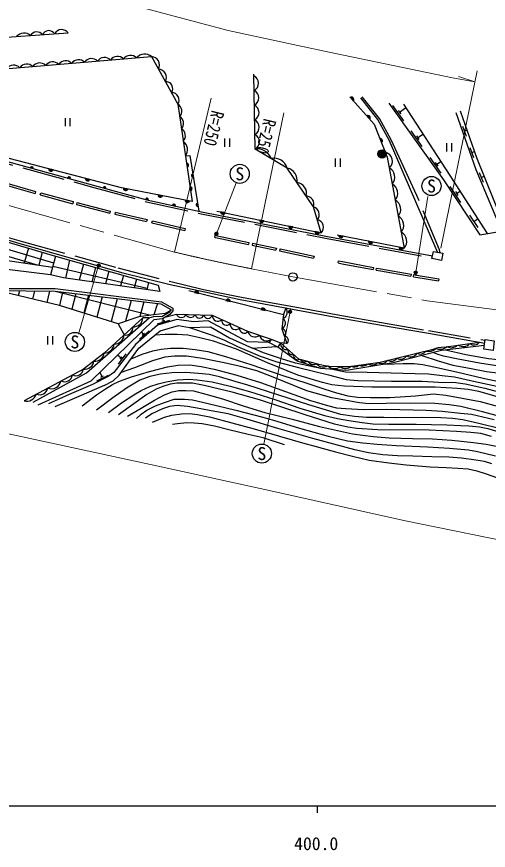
# Model space of a CAD drawing. Units: millimetres at full size, sheet at 1:1000; details may follow other scales. Extents: x 40000 to 680000, y 20000 to 380000.
# Drawn here: x 425509 to 492172, y 198715 to 316435 of the extents above; entities that cross this region are included whole.
import ezdxf
from ezdxf.enums import TextEntityAlignment as Align

# ---------------------------------------------------------------- set-up
doc = ezdxf.new("R2010")
doc.units = ezdxf.units.MM
doc.header["$LTSCALE"] = 1000
doc.linetypes.add('CHAIN', pattern=[18.5, 12, -1.5, 3.5, -1.5])
doc.linetypes.add('DASHED', pattern=[7.5, 6, -1.5])
for name, color, linetype, lineweight in [('M-BGD', 7, 'Continuous', 25), ('M-BMK', 2, 'CHAIN', 13), ('M-BMK-SRVR', 3, 'Continuous', 25), ('M-STR-HTXT', 7, 'Continuous', 13), ('M-STR-STRC', 7, 'Continuous', 25), ('M-TTL-BAND', 7, 'Continuous', 25)]:
    doc.layers.add(name, color=color, linetype=linetype, lineweight=lineweight)
doc.styles.add('ＭＳ ゴシック', font='')
doc.styles.get('ＭＳ ゴシック').set_extended_font_data('MS Gothic')

msp = doc.modelspace()

# ---------------------------------------------------------------- hatches: boundary and pattern name
at = {"layer": 'M-BGD'}
for points in [[(473090, 304568), (472673, 305034, -0.84072)], [(475414, 301971), (474996, 302437, -0.84072)], [(477057, 298648), (476830, 299232, -0.84072)], [(477438, 297579, -1), (476857, 296529, -0.41421), (476622, 297344, -0.41421)], [(449593, 295135), (449502, 295754, -0.84072)], [(427443, 295081, -0.4608), (427699, 295255, -0.4608), (427831, 294975)], [(430048, 294946), (430654, 294787, -0.84072)], [(432696, 293638, -0.4608), (432952, 293812, -0.4608), (433083, 293532)], [(435239, 293586), (435844, 293427, -0.84072)], [(450467, 293827, -0.4608), (450203, 293988, -0.4608), (450403, 294223)], [(438114, 292152, 0.4608), (437983, 292431, 0.4608), (437727, 292258)], [(440609, 292200), (441223, 292081, -0.84072)], [(450076, 291842), (449985, 292461, -0.84072)], [(443720, 290607, -0.4608), (443966, 290794, -0.4608), (444112, 290522)], [(445497, 291259), (446112, 291140, -0.84072)], [(447537, 289780, -0.4608), (447783, 289968, -0.4608), (447930, 289695)], [(449325, 290522), (449939, 290403, -0.84072)], [(451141, 289674, -0.4608), (450877, 289834, -0.4608), (451077, 290070)], [(454362, 288855), (454974, 288728, -0.84072)], [(459844, 287719), (460457, 287592, -0.84072)], [(463942, 286870), (464554, 286743, -0.84072)], [(467687, 286094), (468300, 285967, -0.84072)], [(471036, 285555), (471650, 285434, -0.84072)], [(475226, 284732), (475840, 284611, -0.84072)], [(479569, 283879), (480183, 283758, -0.84072)], [(451237, 277352), (450631, 277507, -0.84072)], [(455693, 276213), (455086, 276368, -0.84072)], [(460631, 274950), (460025, 275105, -0.84072)]]:
    msp.add_hatch(color=256, dxfattribs=at).paths.add_polyline_path(points)
at = {"layer": 'M-STR-HTXT'}
for points in [[(453960, 285907, -1), (453521, 285668, -0.41421), (453621, 286007, -0.41421)], [(437313, 281400, -1), (436874, 281160, -0.41421), (436974, 281500, -0.41421)], [(482130, 280413, -1), (481691, 280174, -0.41421), (481791, 280513, -0.41421)], [(464361, 274890, -1), (463922, 274651, -0.41421), (464022, 274990, -0.41421)]]:
    msp.add_hatch(color=256, dxfattribs=at).paths.add_polyline_path(points)

# ---------------------------------------------------------------- linework, layer by layer
at = {"layer": 'M-BGD'}
for p, q in [((472673, 305034), (473090, 304568)), ((478623, 303908), (480191, 301710)), ((479419, 303205), (479785, 302692)), ((479602, 302948), (480484, 303578)), ((432342, 302125), (432342, 300951)), ((433042, 302125), (433042, 300951)), ((474996, 302437), (475414, 301971)), ((481203, 300292), (482772, 298094)), ((488519, 300960), (489017, 299545)), ((488768, 300252), (489163, 300391)), ((454871, 299212), (454871, 298038)), ((455571, 299212), (455571, 298038)), ((476830, 299232), (477057, 298648)), ((482000, 299589), (482366, 299076)), ((482183, 299332), (482917, 299856)), ((486263, 298556), (486263, 297382)), ((486963, 298556), (486963, 297382)), ((489574, 297965), (490072, 296550)), ((489823, 297257), (490218, 297397)), ((449502, 295754), (449593, 295135)), ((470508, 296412), (470508, 295238)), ((471208, 296412), (471208, 295238)), ((483883, 296537), (485451, 294339)), ((484679, 295834), (485045, 295321)), ((484862, 295577), (485443, 295992)), ((427443, 295081), (427831, 294975)), ((430654, 294787), (430048, 294946)), ((490884, 294433), (491463, 293049)), ((432696, 293638), (433083, 293532)), ((435844, 293427), (435239, 293586)), ((450467, 293827), (450403, 294223)), ((491173, 293741), (491584, 293913)), ((437727, 292258), (438114, 292152)), ((441223, 292081), (440609, 292200)), ((449985, 292461), (450076, 291842)), ((486744, 292455), (488240, 290207)), ((428185, 291762), (428104, 291473)), ((428850, 291271), (428928, 291560)), ((428850, 291271), (433435, 290028)), ((428928, 291560), (433512, 290318)), ((446112, 291140), (445497, 291259)), ((487517, 291726), (487866, 291202)), ((487692, 291464), (488174, 291785)), ((433512, 290318), (433435, 290028)), ((434035, 290198), (433957, 289894)), ((433957, 289894), (438672, 288685)), ((434035, 290198), (438743, 288977)), ((443720, 290607), (444112, 290522)), ((447537, 289780), (447930, 289695)), ((449939, 290403), (449325, 290522)), ((451141, 289674), (451077, 290070)), ((438743, 288977), (438672, 288685)), ((439426, 288819), (439370, 288524)), ((439370, 288524), (443867, 287490)), ((439426, 288819), (443934, 287782)), ((454974, 288728), (454362, 288855)), ((407871, 287432), (428425, 281381)), ((408137, 288347), (430730, 281686)), ((443934, 287782), (443867, 287490)), ((444621, 287313), (444690, 287605)), ((444621, 287313), (449277, 286222)), ((444690, 287605), (449345, 286514)), ((460457, 287592), (459844, 287719)), ((489520, 288391), (490684, 286642)), ((490102, 287516), (490602, 287849)), ((449345, 286514), (449277, 286222)), ((464554, 286743), (463942, 286870)), ((468300, 285967), (467687, 286094)), ((453496, 285262), (453563, 285554)), ((471650, 285434), (471036, 285555)), ((427168, 283734), (426575, 281656)), ((458329, 284562), (458268, 284268)), ((458853, 284453), (458801, 284157)), ((458801, 284157), (462157, 283460)), ((458853, 284453), (462219, 283753)), ((462219, 283753), (462158, 283460)), ((475840, 284611), (475226, 284732)), ((480183, 283758), (479569, 283879)), ((429136, 283151), (428657, 281347)), ((430978, 282606), (430272, 279987)), ((462735, 283642), (462672, 283349)), ((462672, 283349), (467484, 282315)), ((462735, 283642), (467547, 282608)), ((467547, 282608), (467484, 282315)), ((432979, 282042), (432394, 279527)), ((434976, 281480), (434356, 279246)), ((470928, 281662), (470984, 281957)), ((430605, 281222), (443946, 278119)), ((436664, 281005), (436117, 278994)), ((438518, 280483), (438065, 278715)), ((475933, 281030), (475878, 280735)), ((476331, 280650), (476386, 280945)), ((440602, 279896), (440184, 278412)), ((442426, 279383), (442109, 278137)), ((481259, 280077), (481207, 279782)), ((481577, 279716), (481629, 280012)), ((485192, 279417), (485143, 279121)), ((444122, 278905), (443892, 277882)), ((425907, 277726), (425743, 277035)), ((428037, 277698), (427767, 276556)), ((430167, 277671), (429790, 276077)), ((430967, 277661), (444467, 274262)), ((431977, 277540), (431558, 275659)), ((433858, 277314), (433301, 275114)), ((435664, 277097), (435013, 274578)), ((437615, 276863), (436835, 274009)), ((463237, 274316), (449820, 277714)), ((450631, 277507), (451237, 277352)), ((439705, 276612), (438866, 273374)), ((441677, 276375), (440889, 273416)), ((443484, 276158), (442895, 274087)), ((445413, 275926), (444905, 274310)), ((455086, 276368), (455693, 276213)), ((446488, 274527), (447281, 274990)), ((460025, 275105), (460631, 274950)), ((445423, 273073), (447155, 273564)), ((446038, 273435), (446442, 273549)), ((446240, 273492), (446158, 273782)), ((439870, 273060), (440689, 271485)), ((442862, 270894), (444220, 272075)), ((429854, 271322), (429854, 270148)), ((430554, 271322), (430554, 270148)), ((443423, 271620), (443157, 271926)), ((443264, 271482), (443581, 271758)), ((461503, 270882), (461159, 270444)), ((462779, 270356), (462410, 269768)), ((440282, 268223), (439753, 268628)), ((439902, 267381), (440995, 268810)), ((440154, 268056), (440409, 268390)), ((437582, 265606), (437287, 266238)), ((436856, 265034), (438487, 265797)), ((437392, 265517), (437773, 265695)), ((443093, 260317), (442433, 259691))]:
    msp.add_line(p, q, dxfattribs=at)
for points in [[(412216, 312464), (414184, 312785), (420072, 313233), (424778, 313575), (432777, 314131)], [(397424, 304276), (398541, 306930), (444589, 310795), (448282, 304067), (450297, 290334), (440308, 292258), (418285, 298028), (410969, 300644), (398162, 304442), (398877, 306144), (409539, 307062), (409635, 307861)], [(453808, 288969), (468546, 285916), (467470, 289584), (463761, 295057), (459204, 297733), (459031, 308323)], [(472580, 305137), (476034, 301278), (477853, 296602)], [(485003, 283172), (484912, 283429), (478185, 298899), (476538, 301892), (474128, 304966)], [(482052, 291179), (478437, 299022), (476772, 302047), (474349, 305139)], [(397674, 303782), (404072, 301928), (419216, 297341), (436494, 292595), (443916, 290565), (451874, 288841), (469426, 285380), (484277, 282672)], [(478098, 304230), (485845, 293374), (490991, 285638), (494047, 286170)], [(480158, 304077), (486726, 294030), (492021, 285817)], [(487574, 302921), (490415, 294856), (494820, 284322), (495932, 283746)], [(495648, 283893), (490528, 296517), (488219, 303070)], [(449354, 296762), (449982, 296816), (451255, 288975)], [(477853, 296602), (480261, 283743), (470804, 285600)], [(408974, 289119), (430978, 282606), (445491, 278520), (445750, 277616), (432143, 279563), (430272, 279987), (416448, 281658), (406180, 280756), (404489, 280680), (403389, 281011), (401695, 281326), (399043, 281582), (396767, 282500), (386437, 281145), (386673, 282019), (376681, 284630), (362211, 293403)], [(423332, 293158), (425562, 292520), (428185, 291762)], [(423264, 292865), (425480, 292231), (428104, 291473)], [(409042, 289373), (426277, 284330), (440497, 280259), (447228, 278618), (452126, 277581), (454294, 277089), (457085, 276498), (460435, 275907), (465770, 274892), (470640, 274002), (477092, 272872), (483416, 271769), (491655, 270337)], [(407259, 285326), (413445, 283603), (430562, 281064)], [(453496, 285262), (453593, 285240), (458268, 284268)], [(453563, 285554), (453657, 285533), (458329, 284562)], [(470928, 281662), (471492, 281555), (475878, 280735)], [(470984, 281957), (471548, 281850), (475933, 281030)], [(476331, 280650), (476940, 280536), (481207, 279782)], [(476386, 280945), (476994, 280831), (481259, 280077)], [(481577, 279716), (481945, 279651), (485143, 279121)], [(481629, 280012), (481996, 279947), (485192, 279417)], [(439870, 273060), (431558, 275659), (422288, 277853)], [(422375, 278073), (430960, 278063), (445977, 276161), (447581, 275277), (447581, 274885), (447161, 274360), (446128, 273764), (444907, 273622)], [(422644, 277767), (430967, 277661), (445883, 275870), (447281, 275100), (447281, 274990), (446962, 274592), (446032, 274055), (444893, 274089)], [(446488, 274527), (444905, 274310), (442768, 274073), (439870, 273060)], [(446645, 274062), (448085, 274410), (453147, 274278), (458128, 272034), (461502, 270882), (462779, 270356), (465332, 268125), (468026, 267393), (468806, 267220), (469689, 267099), (471439, 267029), (472391, 267047), (473223, 267151), (474851, 267358), (476895, 267653), (484366, 269471), (485094, 269696), (485561, 269782), (486220, 269834), (487917, 270059), (490921, 270465)], [(463569, 275311), (463244, 274375), (463001, 272335), (463715, 270281), (462779, 270356)], [(444243, 273904), (443328, 273901), (437900, 268931), (434934, 266679), (426555, 262201)], [(427861, 262004), (435384, 266130), (444243, 273904), (444893, 274089)], [(444907, 273622), (435993, 264984), (428523, 261597)], [(491611, 270001), (485552, 269312), (478740, 267544), (472121, 266458), (468509, 266768), (465140, 267782), (462398, 269776), (461159, 270444), (458129, 270520), (452585, 273468), (450517, 273328), (448160, 273662), (445430, 272888), (442291, 270160), (439259, 266194), (438463, 265620)], [(437885, 264360), (439133, 265017), (440009, 265833), (441352, 267682), (442788, 269633), (445781, 272060), (448396, 272812), (449931, 272550), (452882, 272643), (455613, 271065), (458849, 269631), (462213, 269876)], [(449931, 272550), (452980, 271511), (454771, 270825), (456727, 269880), (459914, 268474), (462287, 267705), (465364, 266915), (469562, 265838), (472090, 265223), (473738, 265070), (478464, 264982), (482827, 264978), (485113, 264824), (487575, 264758), (488893, 264604), (491685, 263967), (495553, 262957)], [(493300, 262814), (491997, 263194), (490810, 263523), (489337, 263787), (487777, 263941), (484656, 264095), (475711, 264138), (471854, 264249), (470073, 264469), (468711, 264798), (465260, 265809), (460974, 267544), (456557, 269477), (453320, 270610), (451375, 271106), (449722, 271442), (448215, 271565), (446494, 271543), (445035, 271455)], [(441680, 268128), (443270, 268783), (444752, 269253), (445945, 269493), (447268, 269623), (449040, 269614), (450719, 269438), (452544, 269159), (455027, 268456), (458588, 267336), (463247, 265710), (466229, 264758), (469086, 263857), (470713, 263330), (472317, 262913), (473680, 262693), (475526, 262649), (478229, 262671), (481900, 262913), (484405, 263155), (486142, 263001), (488493, 262583), (491002, 262077), (494663, 261115)], [(468509, 266768), (464914, 267487), (462948, 268112), (460414, 268960), (458849, 269631)], [(499281, 258532), (491347, 260641), (488299, 261395), (486629, 261636), (484607, 261790), (481178, 261856), (477749, 261813), (475332, 261768), (473947, 261900), (470061, 262615), (466504, 263592), (461508, 265638), (459456, 266429), (457168, 267040), (454839, 267574), (451779, 268178), (449512, 268490), (447818, 268495), (446441, 268346), (444713, 267832), (442184, 266860), (440270, 266192)], [(482791, 268595), (485061, 267820), (487161, 267239), (489527, 266786), (491894, 266342), (493836, 266076), (503003, 264782), (515651, 262682), (518284, 262250), (522045, 261536), (524537, 261047), (526319, 260616), (527855, 260219), (529014, 259855), (530685, 259308), (535301, 257933), (536758, 257581), (537920, 257414), (539297, 257380), (540980, 257615)], [(530773, 261453), (528128, 261685), (524634, 262232), (521195, 262882), (516163, 263652), (506873, 265183), (501647, 266059), (496919, 266754), (494271, 267000), (490936, 267496), (487897, 268075), (485815, 268506), (484933, 268766), (484386, 269009)], [(486104, 269375), (489006, 268738), (492181, 268178), (495382, 267858), (497863, 267752), (500744, 267432), (504318, 266978), (508085, 266374), (511165, 265792), (516170, 264903), (519285, 264407), (523768, 263876), (526739, 263533)], [(434764, 261495), (436802, 263018), (438079, 263879), (439060, 264497), (440049, 264950), (441741, 265563), (444293, 266343), (446848, 266991), (448277, 267222), (449989, 267277), (451571, 267052), (453421, 266668), (456630, 265834), (459992, 264757), (467058, 262248), (469453, 261523), (470706, 261216), (472047, 261106), (474530, 260974), (477805, 260996), (483377, 260886), (485662, 260732), (488256, 260468), (489815, 260287), (492983, 259547)], [(477661, 267367), (480154, 267454), (481691, 267454), (482937, 267318), (484474, 266987), (487686, 266287), (491432, 265410), (495442, 264535), (498887, 263738), (501709, 263193), (505426, 262493), (509249, 261964), (513784, 261283), (518484, 260567), (523264, 259706), (527089, 258969), (531268, 258073), (535510, 257107), (538563, 256590), (541297, 256229), (545465, 255510), (550101, 254683), (554473, 253795), (557855, 253105)], [(493871, 258219), (490845, 259002), (488578, 259514), (487097, 259671), (485471, 259781), (482811, 259825), (479075, 259803), (477386, 259814), (474962, 259814), (473238, 259969), (471318, 260273), (466806, 261636), (458170, 264382), (456392, 264931), (454192, 265590), (452697, 265920), (451211, 266048), (449428, 266168), (447450, 266127), (445852, 265965), (444351, 265646), (442899, 265110), (441036, 263994), (439113, 262593), (436779, 260883)], [(558753, 251671), (555290, 252258), (550982, 252938), (545027, 254002), (539019, 255365), (534338, 256483), (530891, 257241), (526824, 258093), (522980, 258763), (520033, 259165), (515476, 259736), (511200, 260306), (508747, 260802), (505699, 261440), (499082, 262991), (490092, 264924), (487367, 265508), (485654, 265741), (483708, 265935), (481820, 266013), (475056, 266189), (471961, 266247), (469907, 266648)], [(438463, 265620), (436233, 264513), (432922, 263069), (430032, 261775)], [(438473, 260562), (440303, 261903), (442062, 263018), (443123, 263638), (444321, 264230), (445523, 264610), (446636, 264861), (448258, 265173), (449840, 265261), (451005, 265173), (453159, 264865), (455687, 264250), (458434, 263503), (462016, 262383), (465511, 261175), (468995, 260094), (470863, 259677), (472467, 259392), (474335, 259106), (475852, 258930), (478116, 258908), (481962, 258886), (486326, 258819), (488238, 258687), (489416, 258648), (490923, 258502), (492096, 258281), (493800, 257774)], [(437885, 264360), (434285, 262811), (430915, 261323)], [(492614, 257169), (491114, 257563), (489689, 257717), (487689, 257849), (483799, 258025), (476546, 258112), (473567, 258266), (472311, 258491), (470423, 258888), (466299, 260193), (459830, 262330), (455973, 263418), (454193, 263813), (452017, 264340), (450345, 264662), (449267, 264693), (448149, 264675), (447220, 264556), (446155, 264222), (445216, 263854), (443909, 263060), (439884, 260190)], [(441189, 260041), (443095, 261175), (444997, 262291), (446391, 263040), (447477, 263438), (448412, 263637), (449423, 263637), (450500, 263593), (452258, 263132), (454588, 262473), (457643, 261441), (460588, 260540), (464434, 259596), (468303, 258563), (472955, 257546), (475878, 257152), (478142, 256954), (481460, 256888), (484272, 256800), (487030, 256619), (490061, 256310), (491848, 256062), (493982, 255626)], [(443093, 260317), (443911, 260851), (445136, 261466), (446397, 261955), (447784, 262420), (449232, 262441), (450355, 262350), (452579, 261795), (456468, 260873), (460321, 259863), (462270, 259302), (465501, 258339), (469535, 257190), (472249, 256543), (474411, 256264), (476472, 256075), (479213, 255881), (483592, 255682), (486665, 255514), (489347, 255283), (490659, 255030), (493199, 254411)], [(492680, 253302), (491639, 253606), (490418, 253820), (488387, 254094), (486586, 254247), (484166, 254270), (481485, 254387), (479328, 254411), (477255, 254562), (475240, 254850), (473290, 255260), (467378, 256891), (462433, 258303), (458034, 259607), (455387, 260331), (452978, 260784), (451551, 261051), (449663, 261392), (448203, 261518), (447090, 261404), (446126, 261038), (444637, 260356), (443704, 259760)], [(444701, 259156), (446408, 259900), (447434, 260167), (448794, 260367), (449953, 260390), (451067, 260256), (452750, 259951), (459062, 258219), (466254, 256158), (467306, 255897)], [(463344, 255963), (460346, 256968), (458211, 257445), (455514, 258114), (453463, 258626), (451725, 258938), (450588, 259049), (449562, 259072), (448225, 258960), (447556, 258827)], [(467306, 255897), (470574, 254988), (472973, 254376), (475313, 253816), (478098, 253410), (480574, 253142), (483951, 252850), (486210, 252769), (487875, 252669), (489325, 252582), (490557, 252290), (491877, 251873), (493339, 251369), (494254, 250959)]]:
    msp.add_lwpolyline(points, dxfattribs=at)
at = {"layer": 'M-BGD', "linetype": 'DASHED'}
for points in [[(397609, 303510), (403992, 301660), (419139, 297072), (436420, 292325), (443849, 290293), (451817, 288567), (469374, 285105), (484217, 282398)], [(485341, 283100), (485289, 283498), (482052, 291179)], [(409125, 289687), (426482, 284635), (439810, 280974), (447102, 279093), (451892, 277928), (454446, 277415), (457282, 276808), (460591, 276229), (465854, 275285), (471205, 274274), (477094, 273235), (483701, 272116), (491707, 270735)]]:
    msp.add_lwpolyline(points, dxfattribs=at)
at = {"layer": 'M-BGD'}
for points in [[(484415, 283298), (485721, 283019), (485546, 281994), (484192, 282284)], [(491719, 270829), (493013, 270660), (492838, 269318), (491544, 269486)]]:
    msp.add_lwpolyline(points, close=True, dxfattribs=at)
msp.add_circle((477147, 297054), 600, dxfattribs=at)
for centre, radius, start, end in [((430053, 313475), 991, 32.00682, 155.94221), ((431872, 313536), 1083, 33.30378, 154.64526), ((426558, 312779), 1348, 46.87147, 141.07757), ((428350, 313300), 986, 35.95644, 151.99259), ((439758, 309634), 1188, 44.09254, 145.5014), ((441590, 309788), 1188, 44.09254, 145.5014), ((443607, 309624), 1529, 50.01079, 139.58316), ((444515, 309606), 1191, 331.09826, 86.42462), ((426933, 308558), 1188, 44.09254, 145.5014), ((428765, 308712), 1188, 44.09254, 145.5014), ((430597, 308866), 1188, 44.09254, 145.5014), ((432429, 309019), 1188, 44.09254, 145.5014), ((434261, 309173), 1188, 44.09254, 145.5014), ((436094, 309327), 1188, 44.09254, 145.5014), ((437926, 309481), 1188, 44.09254, 145.5014), ((425101, 308404), 1188, 44.09254, 145.5014), ((445483, 307842), 1191, 331.09826, 86.42462), ((446580, 306280), 988, 324.38198, 93.1409), ((458534, 307050), 1158, 297.48454, 64.38881), ((447429, 304664), 1041, 325.00973, 92.51315), ((458568, 304978), 1158, 297.48454, 64.38881), ((472841, 304765), 318, 321.71112, 121.92885), ((447722, 303096), 1121, 316.65709, 60.04155), ((458602, 302905), 1158, 297.48454, 64.38881), ((447978, 301356), 1121, 316.65709, 60.04155), ((458636, 300833), 1158, 297.48454, 64.38881), ((475164, 302168), 318, 321.71112, 121.92885), ((448233, 299616), 1121, 316.65709, 60.04155), ((458670, 298761), 1158, 297.48454, 64.38881), ((476893, 298920), 318, 301.15247, 101.3702), ((448158, 297652), 1490, 323.36681, 53.33183), ((459510, 295645), 2110, 20.81112, 98.33255), ((477406, 296043), 1221, 306.96027, 80.79645), ((449493, 295437), 318, 288.24045, 88.45819), ((461873, 294451), 1983, 17.79493, 101.34875), ((427645, 295059), 203, 335.67706, 173.60045), ((430365, 294919), 318, 175.20844, 335.42617), ((463352, 293282), 1822, 351.23081, 77.01012), ((477508, 293777), 1437, 317.33293, 63.88), ((432898, 293616), 203, 335.67706, 173.60045), ((435555, 293559), 318, 175.20844, 335.42617), ((450404, 294020), 203, 90.25971, 288.18309), ((437929, 292235), 203, 335.74032, 173.66371), ((440926, 292194), 318, 178.99346, 339.21119), ((449977, 292143), 318, 288.24045, 88.45819), ((464933, 291477), 1542, 346.40998, 81.83095), ((477932, 291512), 1437, 317.33293, 63.88), ((443923, 290596), 203, 338.81804, 176.74143), ((445815, 291253), 318, 178.99346, 339.21119), ((466344, 289938), 1180, 342.53862, 85.70231), ((447740, 289769), 203, 338.81804, 176.74143), ((449642, 290516), 318, 178.99346, 339.21119), ((451078, 289867), 203, 90.25971, 288.18309), ((478356, 289247), 1437, 317.33293, 63.88), ((454679, 288845), 318, 178.1859, 338.40364), ((467106, 288481), 1161, 320.95938, 71.73955), ((460162, 287709), 318, 178.1859, 338.40364), ((467797, 286692), 1079, 313.98743, 78.7115), ((478780, 286982), 1437, 317.33293, 63.88), ((464259, 286860), 318, 178.1859, 338.40364), ((468005, 286084), 318, 178.1859, 338.40364), ((471353, 285548), 318, 178.78167, 338.9994), ((479204, 284717), 1437, 317.33293, 63.88), ((475543, 284725), 318, 178.78167, 338.9994), ((479887, 283872), 318, 178.78167, 338.9994), ((450920, 277376), 318, 355.55177, 155.76951), ((455376, 276237), 318, 355.55177, 155.76951), ((448778, 274711), 756, 203.50223, 333.50335), ((450100, 274675), 713, 204.96933, 332.03625), ((451356, 274504), 647, 194.61263, 342.39295), ((452563, 274434), 604, 192.05019, 344.95539), ((460314, 274975), 318, 355.55177, 155.76951), ((462805, 274735), 957, 293.22362, 36.98948), ((442043, 273922), 1285, 265.88546, 359.07721), ((453966, 274243), 819, 177.55819, 313.94397), ((455147, 273486), 635, 164.77232, 326.72984), ((456443, 273026), 773, 171.67599, 319.82617), ((462548, 273160), 942, 298.78756, 47.6457), ((440856, 272569), 1097, 261.21289, 3.74978), ((457671, 272386), 652, 167.57559, 324.58278), ((459168, 272200), 984, 191.18126, 311.11994), ((462968, 271748), 588, 311.52314, 86.79301), ((439323, 271580), 1369, 268.94848, 356.01419), ((460847, 271720), 1065, 194.24713, 308.04901), ((463333, 270724), 585, 310.73809, 87.57806), ((437888, 270347), 1416, 270.48648, 354.47619), ((463647, 270298), 870, 176.15497, 281.54462), ((483730, 270571), 1405, 253.86392, 315.35181), ((485307, 271081), 1605, 248.92387, 309.91463), ((486943, 270960), 1265, 241.35313, 313.7512), ((488607, 271187), 1322, 238.52911, 316.8469), ((490162, 270997), 927, 230.43436, 324.94165), ((436579, 269131), 1336, 263.03645, 351.38476), ((464492, 269371), 675, 173.60909, 284.09051), ((465251, 268594), 607, 168.44565, 299.47387), ((479783, 269017), 963, 235.56942, 331.78552), ((481182, 269480), 1071, 239.04049, 328.31445), ((482557, 269723), 930, 240.05039, 327.30455), ((435150, 267934), 1274, 260.25784, 354.16337), ((466238, 268474), 801, 210.59677, 299.00369), ((467449, 268292), 972, 212.25972, 297.34073), ((468863, 268215), 1247, 219.10347, 299.35835), ((473264, 267827), 860, 237.89725, 316.52955), ((474408, 268172), 1070, 240.99324, 313.9874), ((475729, 268423), 1174, 240.50319, 315.8839), ((477094, 268585), 1109, 241.88636, 322.98443), ((478461, 268677), 900, 237.67957, 329.67537), ((433896, 266761), 1041, 240.75422, 355.48692), ((470415, 268162), 1398, 227.72469, 306.39174), ((471994, 267869), 1120, 227.95808, 316.5557), ((430423, 265278), 1382, 248.25133, 347.98981), ((432263, 266016), 1136, 244.53714, 351.704), ((428759, 264217), 1173, 247.20836, 349.03278), ((426948, 263570), 1424, 253.97153, 342.26961)]:
    msp.add_arc(centre, radius, start, end, dxfattribs=at)
at = {"layer": 'M-BMK'}
for points in [[(333033, 313790), (345927, 311257), (368025, 305518), (447821, 283194)], [(458716, 280836), (464557, 279680), (483535, 276316), (497003, 274551), (563242, 265100)]]:
    msp.add_lwpolyline(points, dxfattribs=at)
msp.add_arc((506148, 526295), 250000, 256.50798, 259.06298, dxfattribs=at)
at = {"layer": 'M-BMK-SRVR'}
msp.add_circle((464557, 279680), 600, dxfattribs=at)
at = {"layer": 'M-STR-HTXT'}
for p, q in [((485460, 283754), (490575, 308771)), ((490256, 307211), (487933, 308004)), ((447821, 283194), (453008, 304917)), ((458716, 280836), (463248, 302846)), ((453741, 285788), (456551, 292986)), ((481910, 280293), (483632, 291056)), ((437094, 281280), (434245, 271604)), ((464141, 274770), (460429, 256065))]:
    msp.add_line(p, q, dxfattribs=at)
for points in [[(354881, 341694), (376365, 335844), (408385, 327208), (437319, 319349), (455379, 314499), (465246, 312379), (470590, 311247), (487098, 307817), (490256, 307211)], [(422157, 258018), (444411, 253187), (461428, 249464), (480239, 245302), (494538, 242383), (524848, 235842), (556858, 229139)]]:
    msp.add_lwpolyline(points, dxfattribs=at)
for centre in [(453741, 285788), (437094, 281280), (481910, 280293), (464141, 274770)]:
    msp.add_circle(centre, 250, dxfattribs=at)
at = {"layer": 'M-STR-STRC'}
for centre in [(457042, 294243), (484138, 292521), (433737, 270507), (460166, 254741)]:
    msp.add_circle(centre, 1350, dxfattribs=at)
at = {"layer": 'M-TTL-BAND'}
for p, q in [((40000, 205000), (579000, 205000)), ((468000, 205000), (468000, 204000))]:
    msp.add_line(p, q, dxfattribs=at)

# ---------------------------------------------------------------- texts
at = {"layer": 'M-STR-HTXT', "style": 'ＭＳ ゴシック', "width": 0.8}
for rotation, p in [(256.247, (452559, 303430)), (256.583, (459907, 302273))]:
    msp.add_text('R=250', height=1833, rotation=rotation, dxfattribs=at).set_placement(p, align=Align.BOTTOM_LEFT)
at = {"layer": 'M-STR-STRC', "style": 'ＭＳ ゴシック'}
for p in [(457042, 294243), (484138, 292521), (433737, 270507), (460166, 254741)]:
    msp.add_text('S', height=1833, dxfattribs=at).set_placement(p, align=Align.MIDDLE_CENTER)
at = {"layer": 'M-TTL-BAND', "style": 'ＭＳ ゴシック'}
msp.add_text('400.0', height=1833, dxfattribs=at).set_placement((467844, 198195), align=Align.BOTTOM_CENTER)

doc.saveas('drawing.dxf')
